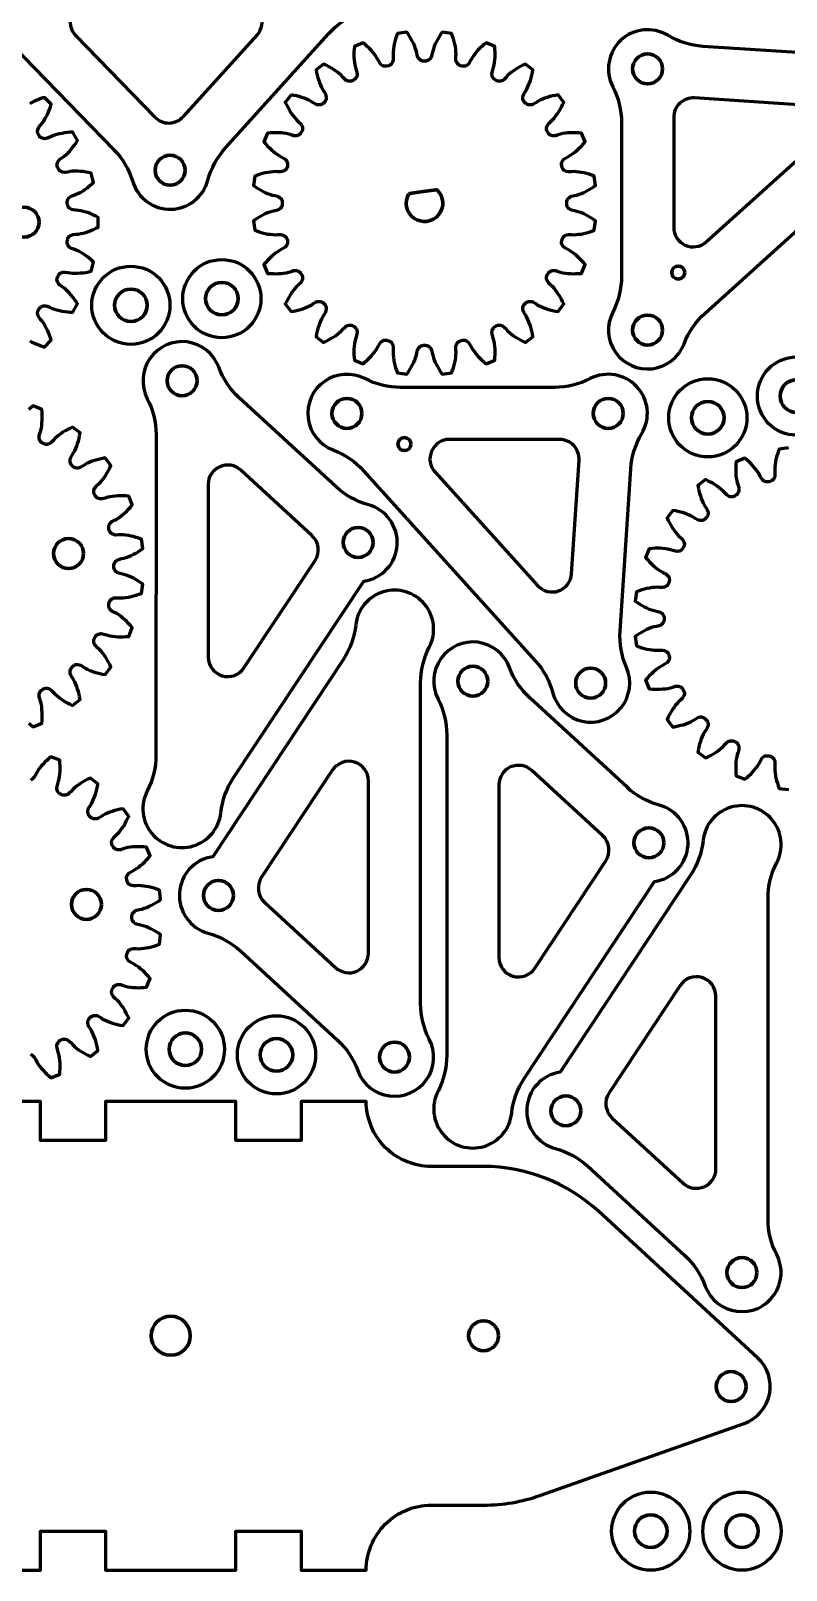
# Model space of a CAD drawing. Header units: millimetres. Extents: x 1 to 199, y 1 to 178.
# Drawn here: x 72.4 to 130.4, y 1 to 119.2 of the extents above; entities that cross this region are included whole.
import ezdxf

# ---------------------------------------------------------------- set-up
doc = ezdxf.new("R2010")
doc.units = ezdxf.units.MM
doc.linetypes.add('K5LT_BASIC', pattern=[0])
doc.linetypes.add('K5LT_REINFORCED', pattern=[0])

msp = doc.modelspace()

# ---------------------------------------------------------------- linework, layer by layer
at = {"color": 150, "linetype": 'K5LT_BASIC', "lineweight": 60}
for points in [[(97.62, 120.57, 1.059479), (95.19, 126.04, -0.119535), (92.44, 125.37), (72.78, 125.37, -0.119535), (70.03, 126.04, 1.079102), (67.71, 120.53, -0.119535), (70.1, 119.02), (78.81, 110.06, -0.119535), (80.25, 107.62, 0.75536), (86.02, 107.73, -0.119535), (87.37, 110.21), (95.28, 118.97, -0.119535)], [(84.14, 112.61), (89.8, 118.87, 0.649935), (88.68, 121.37), (76.94, 121.37, 0.663036), (75.87, 118.83), (81.95, 112.57, 0.433421)], [(117.09, 97.6, 1.059479), (122.56, 95.17, -0.119535), (124.16, 97.5), (138.74, 110.68, -0.119535), (141.23, 112.02, 1.079102), (139.27, 117.67, -0.119535), (136.48, 117.19), (124, 118, -0.119535), (121.3, 118.85, 0.75536), (117.09, 114.9, -0.119535), (117.76, 112.15), (117.76, 100.35, -0.119535)], [(121.76, 112.54), (121.76, 104.1, 0.649935), (124.26, 102.99), (132.98, 110.86, 0.663036), (132.07, 113.47), (123.36, 114.04, 0.433421)], [(81.37, 60.85, 1.202977), (87.01, 59.15, -0.119535), (87.97, 61.81), (97.99, 76.94, 0.812384), (98.34, 82.8, -0.119535), (95.87, 84.17), (88.43, 91.01, -0.119535), (86.86, 93.36, 1.063993), (81.37, 90.95, -0.119535), (82.04, 88.2), (82.03, 63.6, -0.119535)], [(98.06, 92.49, 1.059479), (95.63, 87.01, -0.119535), (97.97, 85.42), (111.14, 70.83, -0.119535), (112.49, 68.35, 1.079102), (118.14, 70.31, -0.119535), (117.65, 73.1), (118.47, 85.57, -0.119535), (119.31, 88.27, 0.75536), (115.36, 92.49, -0.119535), (112.62, 91.82), (100.81, 91.82, -0.119535)], [(113, 87.82), (104.56, 87.82, 0.649935), (103.45, 85.31), (111.32, 76.6, 0.663036), (113.93, 77.51), (114.5, 86.22, 0.433421)], [(86.04, 84.36), (86.04, 71.11, 0.743511), (88.79, 70.29), (94.24, 78.52, 0.368442), (94, 80.45), (88.55, 85.46, 0.652958)], [(103.01, 71.87, 1.202977), (97.36, 73.57, -0.119535), (96.4, 70.91), (86.39, 55.78, 0.812384), (86.04, 49.92, -0.119535), (88.51, 48.55), (95.95, 41.71, -0.119535), (97.52, 39.36, 1.063993), (103.01, 41.77, -0.119535), (102.34, 44.52), (102.34, 69.12, -0.119535)], [(103.68, 37.79, 1.202977), (109.33, 36.09, -0.119535), (110.29, 38.75), (120.3, 53.88, 0.812384), (120.66, 59.74, -0.119535), (118.18, 61.11), (110.74, 67.95, -0.119535), (109.17, 70.3, 1.063993), (103.68, 67.89, -0.119535), (104.35, 65.14), (104.35, 40.54, -0.119535)], [(98.34, 48.36), (98.34, 61.61, 0.743511), (95.59, 62.44), (90.14, 54.2, 0.368442), (90.38, 52.26), (95.83, 47.26, 0.652958)], [(108.35, 61.3), (108.35, 48.05, 0.743511), (111.1, 47.22), (116.55, 55.46, 0.368442), (116.31, 57.4), (110.87, 62.4, 0.652958)], [(129.67, 55.33, 1.202977), (124.02, 57.03, -0.119535), (123.06, 54.37), (113.05, 39.24, 0.812384), (112.69, 33.37, -0.119535), (115.17, 32.01), (122.61, 25.17, -0.119535), (124.18, 22.82, 1.063993), (129.67, 25.23, -0.119535), (129, 27.98), (129, 52.58, -0.119535)], [(125, 31.82), (125, 45.07, 0.743511), (122.25, 45.89), (116.8, 37.65, 0.368442), (117.04, 35.72), (122.48, 30.72, 0.652958)]]:
    msp.add_lwpolyline(points, format="xyb", close=True, dxfattribs=at)
msp.add_lwpolyline([(92.4, 114.28), (91.96, 113.7), (92.05, 113.51), (92.15, 113.32), (92.25, 113.14), (92.35, 112.96), (92.47, 112.79), (92.59, 112.63), (92.71, 112.48), (92.84, 112.34), (92.98, 112.21), (93.14, 112.06), (93.21, 111.96), (93.25, 111.87), (93.27, 111.79), (93.28, 111.72), (93.28, 111.65), (93.27, 111.58), (93.25, 111.52), (93.22, 111.46), (93.16, 111.36), (93.13, 111.31), (93.08, 111.26), (93.03, 111.22), (92.97, 111.18), (92.9, 111.15), (92.83, 111.13), (92.73, 111.13), (92.6, 111.14), (92.4, 111.2), (92.22, 111.25), (92.03, 111.3), (91.83, 111.33), (91.64, 111.35), (91.43, 111.37), (91.23, 111.37), (91.02, 111.37), (90.81, 111.36), (90.6, 111.34), (90.32, 110.67), (90.46, 110.51), (90.6, 110.35), (90.74, 110.2), (90.89, 110.06), (91.05, 109.93), (91.2, 109.8), (91.36, 109.69), (91.52, 109.59), (91.69, 109.5), (91.88, 109.39), (91.98, 109.31), (92.04, 109.24), (92.08, 109.17), (92.11, 109.1), (92.13, 109.03), (92.13, 108.97), (92.13, 108.9), (92.12, 108.84), (92.09, 108.73), (92.07, 108.66), (92.04, 108.61), (92, 108.55), (91.95, 108.5), (91.89, 108.46), (91.82, 108.42), (91.73, 108.39), (91.6, 108.36), (91.39, 108.37), (91.2, 108.38), (91.01, 108.37), (90.81, 108.35), (90.62, 108.32), (90.42, 108.28), (90.22, 108.23), (90.02, 108.18), (89.82, 108.11), (89.61, 108.04), (89.52, 107.32), (89.69, 107.2), (89.87, 107.08), (90.05, 106.98), (90.23, 106.88), (90.41, 106.79), (90.6, 106.71), (90.78, 106.64), (90.96, 106.58), (91.15, 106.54), (91.36, 106.49), (91.47, 106.44), (91.55, 106.38), (91.61, 106.33), (91.66, 106.27), (91.69, 106.21), (91.71, 106.15), (91.73, 106.08), (91.73, 106.02), (91.73, 105.9), (91.73, 105.83), (91.71, 105.77), (91.69, 105.71), (91.66, 105.65), (91.61, 105.59), (91.55, 105.53), (91.47, 105.48), (91.36, 105.42), (91.15, 105.37), (90.96, 105.33), (90.78, 105.28), (90.6, 105.21), (90.41, 105.13), (90.23, 105.04), (90.05, 104.94), (89.87, 104.83), (89.69, 104.72), (89.52, 104.6), (89.61, 103.88), (89.82, 103.8), (90.02, 103.74), (90.22, 103.68), (90.42, 103.63), (90.62, 103.59), (90.81, 103.57), (91.01, 103.55), (91.2, 103.54), (91.39, 103.55), (91.6, 103.55), (91.73, 103.53), (91.82, 103.5), (91.89, 103.46), (91.95, 103.41), (92, 103.36), (92.04, 103.31), (92.07, 103.25), (92.09, 103.19), (92.12, 103.08), (92.13, 103.01), (92.13, 102.95), (92.13, 102.88), (92.11, 102.81), (92.08, 102.75), (92.04, 102.68), (91.98, 102.6), (91.88, 102.52), (91.69, 102.42), (91.52, 102.33), (91.36, 102.23), (91.2, 102.11), (91.05, 101.99), (90.89, 101.86), (90.74, 101.72), (90.6, 101.57), (90.46, 101.41), (90.32, 101.25), (90.6, 100.57), (90.81, 100.56), (91.02, 100.55), (91.23, 100.54), (91.43, 100.55), (91.64, 100.56), (91.83, 100.58), (92.03, 100.62), (92.22, 100.66), (92.4, 100.72), (92.6, 100.78), (92.73, 100.79), (92.83, 100.78), (92.9, 100.76), (92.97, 100.73), (93.03, 100.7), (93.08, 100.66), (93.13, 100.61), (93.16, 100.55), (93.22, 100.45), (93.25, 100.39), (93.27, 100.33), (93.28, 100.26), (93.28, 100.2), (93.27, 100.12), (93.25, 100.04), (93.21, 99.96), (93.14, 99.85), (92.98, 99.7), (92.84, 99.58), (92.71, 99.43), (92.59, 99.28), (92.47, 99.12), (92.35, 98.96), (92.25, 98.78), (92.15, 98.6), (92.05, 98.41), (91.96, 98.22), (92.4, 97.64), (92.61, 97.68), (92.82, 97.72), (93.02, 97.77), (93.22, 97.83), (93.41, 97.9), (93.59, 97.97), (93.77, 98.05), (93.94, 98.14), (94.1, 98.25), (94.28, 98.35), (94.41, 98.4), (94.5, 98.42), (94.58, 98.42), (94.65, 98.41), (94.72, 98.39), (94.78, 98.36), (94.84, 98.33), (94.89, 98.28), (94.97, 98.2), (95.01, 98.15), (95.05, 98.1), (95.07, 98.04), (95.09, 97.97), (95.1, 97.9), (95.1, 97.81), (95.08, 97.72), (95.04, 97.6), (94.93, 97.42), (94.83, 97.26), (94.74, 97.09), (94.66, 96.91), (94.58, 96.72), (94.52, 96.53), (94.46, 96.33), (94.41, 96.13), (94.36, 95.93), (94.33, 95.71), (94.9, 95.27), (95.1, 95.36), (95.28, 95.46), (95.47, 95.56), (95.64, 95.67), (95.81, 95.78), (95.97, 95.9), (96.12, 96.03), (96.26, 96.16), (96.39, 96.3), (96.54, 96.45), (96.64, 96.52), (96.73, 96.57), (96.81, 96.59), (96.88, 96.6), (96.95, 96.6), (97.02, 96.59), (97.08, 96.57), (97.14, 96.54), (97.24, 96.48), (97.29, 96.44), (97.34, 96.4), (97.38, 96.35), (97.42, 96.29), (97.45, 96.22), (97.47, 96.14), (97.47, 96.04), (97.46, 95.92), (97.4, 95.71), (97.35, 95.53), (97.3, 95.34), (97.27, 95.15), (97.25, 94.95), (97.23, 94.75), (97.23, 94.54), (97.23, 94.34), (97.24, 94.12), (97.26, 93.91), (97.93, 93.63), (98.09, 93.77), (98.25, 93.91), (98.4, 94.06), (98.54, 94.21), (98.68, 94.36), (98.8, 94.52), (98.91, 94.68), (99.02, 94.84), (99.1, 95.01), (99.21, 95.19), (99.29, 95.29), (99.36, 95.35), (99.43, 95.4), (99.5, 95.43), (99.57, 95.44), (99.63, 95.45), (99.7, 95.45), (99.76, 95.43), (99.88, 95.4), (99.94, 95.38), (100, 95.35), (100.05, 95.31), (100.1, 95.26), (100.14, 95.21), (100.18, 95.13), (100.22, 95.04), (100.24, 94.92), (100.23, 94.7), (100.23, 94.51), (100.23, 94.32), (100.25, 94.13), (100.28, 93.93), (100.32, 93.73), (100.37, 93.53), (100.42, 93.33), (100.49, 93.13), (100.56, 92.93), (101.28, 92.83), (101.4, 93.01), (101.52, 93.19), (101.62, 93.37), (101.72, 93.55), (101.81, 93.73), (101.89, 93.91), (101.96, 94.09), (102.02, 94.28), (102.06, 94.46), (102.11, 94.67), (102.16, 94.79), (102.22, 94.87), (102.27, 94.93), (102.33, 94.97), (102.39, 95), (102.46, 95.03), (102.52, 95.04), (102.58, 95.05), (102.7, 95.05), (102.77, 95.04), (102.83, 95.03), (102.89, 95), (102.95, 94.97), (103.01, 94.93), (103.07, 94.87), (103.12, 94.79), (103.18, 94.67), (103.23, 94.46), (103.27, 94.28), (103.33, 94.09), (103.39, 93.91), (103.47, 93.73), (103.56, 93.55), (103.66, 93.37), (103.77, 93.19), (103.88, 93.01), (104, 92.83), (104.72, 92.93), (104.8, 93.13), (104.86, 93.33), (104.92, 93.53), (104.97, 93.73), (105.01, 93.93), (105.04, 94.13), (105.05, 94.32), (105.06, 94.51), (105.05, 94.7), (105.05, 94.92), (105.07, 95.04), (105.1, 95.13), (105.14, 95.21), (105.19, 95.26), (105.24, 95.31), (105.29, 95.35), (105.35, 95.38), (105.41, 95.4), (105.52, 95.43), (105.59, 95.45), (105.65, 95.45), (105.72, 95.44), (105.79, 95.43), (105.85, 95.4), (105.92, 95.35), (106, 95.29), (106.08, 95.19), (106.18, 95.01), (106.27, 94.84), (106.37, 94.68), (106.49, 94.52), (106.61, 94.36), (106.74, 94.21), (106.89, 94.06), (107.03, 93.91), (107.19, 93.77), (107.36, 93.63), (108.03, 93.91), (108.04, 94.12), (108.05, 94.34), (108.06, 94.54), (108.05, 94.75), (108.04, 94.95), (108.02, 95.15), (107.98, 95.34), (107.94, 95.53), (107.88, 95.71), (107.82, 95.92), (107.81, 96.04), (107.82, 96.14), (107.84, 96.22), (107.87, 96.29), (107.9, 96.35), (107.95, 96.4), (107.99, 96.44), (108.05, 96.48), (108.15, 96.54), (108.21, 96.57), (108.27, 96.59), (108.34, 96.6), (108.41, 96.6), (108.48, 96.59), (108.56, 96.57), (108.64, 96.52), (108.75, 96.45), (108.9, 96.3), (109.02, 96.16), (109.17, 96.03), (109.32, 95.9), (109.48, 95.78), (109.65, 95.67), (109.82, 95.56), (110, 95.46), (110.19, 95.36), (110.38, 95.27), (110.96, 95.71), (110.92, 95.93), (110.88, 96.13), (110.83, 96.33), (110.77, 96.53), (110.7, 96.72), (110.63, 96.91), (110.55, 97.09), (110.46, 97.26), (110.36, 97.42), (110.25, 97.6), (110.2, 97.72), (110.18, 97.81), (110.18, 97.9), (110.19, 97.97), (110.21, 98.04), (110.24, 98.1), (110.27, 98.15), (110.32, 98.2), (110.4, 98.28), (110.45, 98.33), (110.5, 98.36), (110.56, 98.39), (110.63, 98.41), (110.7, 98.42), (110.79, 98.42), (110.88, 98.4), (111, 98.35), (111.18, 98.25), (111.34, 98.14), (111.51, 98.05), (111.69, 97.97), (111.88, 97.9), (112.07, 97.83), (112.27, 97.77), (112.47, 97.72), (112.68, 97.68), (112.89, 97.64), (113.33, 98.22), (113.24, 98.41), (113.14, 98.6), (113.04, 98.78), (112.93, 98.96), (112.82, 99.12), (112.7, 99.28), (112.58, 99.43), (112.44, 99.58), (112.3, 99.7), (112.15, 99.85), (112.08, 99.96), (112.04, 100.04), (112.01, 100.12), (112, 100.2), (112, 100.26), (112.01, 100.33), (112.03, 100.39), (112.06, 100.45), (112.12, 100.55), (112.16, 100.61), (112.2, 100.66), (112.25, 100.7), (112.31, 100.73), (112.38, 100.76), (112.46, 100.78), (112.56, 100.79), (112.68, 100.78), (112.89, 100.72), (113.07, 100.66), (113.26, 100.62), (113.45, 100.58), (113.65, 100.56), (113.85, 100.55), (114.06, 100.54), (114.26, 100.55), (114.48, 100.56), (114.69, 100.57), (114.97, 101.25), (114.83, 101.41), (114.69, 101.57), (114.54, 101.72), (114.39, 101.86), (114.24, 101.99), (114.08, 102.11), (113.93, 102.23), (113.76, 102.33), (113.59, 102.42), (113.41, 102.52), (113.31, 102.6), (113.25, 102.68), (113.2, 102.75), (113.17, 102.81), (113.16, 102.88), (113.15, 102.95), (113.15, 103.01), (113.17, 103.08), (113.2, 103.19), (113.22, 103.25), (113.25, 103.31), (113.29, 103.36), (113.34, 103.41), (113.39, 103.46), (113.47, 103.5), (113.56, 103.53), (113.68, 103.55), (113.9, 103.55), (114.09, 103.54), (114.28, 103.55), (114.47, 103.57), (114.67, 103.59), (114.87, 103.63), (115.07, 103.68), (115.27, 103.74), (115.47, 103.8), (115.67, 103.88), (115.77, 104.6), (115.59, 104.72), (115.41, 104.83), (115.23, 104.94), (115.05, 105.04), (114.87, 105.13), (114.69, 105.21), (114.51, 105.28), (114.32, 105.33), (114.14, 105.37), (113.93, 105.42), (113.81, 105.48), (113.73, 105.53), (113.67, 105.59), (113.63, 105.65), (113.6, 105.71), (113.57, 105.77), (113.56, 105.83), (113.55, 105.9), (113.55, 106.02), (113.56, 106.08), (113.57, 106.15), (113.6, 106.21), (113.63, 106.27), (113.67, 106.33), (113.73, 106.38), (113.81, 106.44), (113.93, 106.49), (114.14, 106.54), (114.32, 106.58), (114.51, 106.64), (114.69, 106.71), (114.87, 106.79), (115.05, 106.88), (115.23, 106.98), (115.41, 107.08), (115.59, 107.2), (115.77, 107.32), (115.67, 108.04), (115.47, 108.11), (115.27, 108.18), (115.07, 108.23), (114.87, 108.28), (114.67, 108.32), (114.47, 108.35), (114.28, 108.37), (114.09, 108.38), (113.9, 108.37), (113.68, 108.36), (113.56, 108.39), (113.47, 108.42), (113.39, 108.46), (113.34, 108.5), (113.29, 108.55), (113.25, 108.61), (113.22, 108.66), (113.2, 108.73), (113.17, 108.84), (113.15, 108.9), (113.15, 108.97), (113.16, 109.03), (113.17, 109.1), (113.2, 109.17), (113.25, 109.24), (113.31, 109.31), (113.41, 109.39), (113.59, 109.5), (113.76, 109.59), (113.93, 109.69), (114.08, 109.8), (114.24, 109.93), (114.39, 110.06), (114.54, 110.2), (114.69, 110.35), (114.83, 110.51), (114.97, 110.67), (114.69, 111.34), (114.48, 111.36), (114.26, 111.37), (114.06, 111.37), (113.85, 111.37), (113.65, 111.35), (113.45, 111.33), (113.26, 111.3), (113.07, 111.25), (112.89, 111.2), (112.68, 111.14), (112.56, 111.13), (112.46, 111.13), (112.38, 111.15), (112.31, 111.18), (112.25, 111.22), (112.2, 111.26), (112.16, 111.31), (112.12, 111.36), (112.06, 111.46), (112.03, 111.52), (112.01, 111.58), (112, 111.65), (112, 111.72), (112.01, 111.79), (112.04, 111.87), (112.08, 111.96), (112.15, 112.06), (112.3, 112.21), (112.44, 112.34), (112.58, 112.48), (112.7, 112.63), (112.82, 112.79), (112.93, 112.96), (113.04, 113.14), (113.14, 113.32), (113.24, 113.51), (113.33, 113.7), (112.89, 114.28), (112.68, 114.24), (112.47, 114.19), (112.27, 114.14), (112.07, 114.08), (111.88, 114.02), (111.69, 113.94), (111.51, 113.86), (111.34, 113.77), (111.18, 113.67), (111, 113.56), (110.88, 113.52), (110.79, 113.5), (110.7, 113.5), (110.63, 113.51), (110.56, 113.53), (110.5, 113.55), (110.45, 113.59), (110.4, 113.63), (110.32, 113.71), (110.27, 113.76), (110.24, 113.82), (110.21, 113.88), (110.19, 113.95), (110.18, 114.02), (110.18, 114.1), (110.2, 114.2), (110.25, 114.32), (110.36, 114.5), (110.46, 114.66), (110.55, 114.83), (110.63, 115.01), (110.7, 115.19), (110.77, 115.38), (110.83, 115.58), (110.88, 115.78), (110.92, 115.99), (110.96, 116.2), (110.38, 116.64), (110.19, 116.55), (110, 116.46), (109.82, 116.35), (109.65, 116.25), (109.48, 116.13), (109.32, 116.01), (109.17, 115.89), (109.02, 115.76), (108.9, 115.62), (108.75, 115.46), (108.64, 115.39), (108.56, 115.35), (108.48, 115.33), (108.41, 115.32), (108.34, 115.32), (108.27, 115.33), (108.21, 115.35), (108.15, 115.38), (108.05, 115.44), (107.99, 115.47), (107.95, 115.52), (107.9, 115.57), (107.87, 115.63), (107.84, 115.7), (107.82, 115.78), (107.81, 115.87), (107.82, 116), (107.88, 116.2), (107.94, 116.38), (107.98, 116.57), (108.02, 116.77), (108.04, 116.96), (108.05, 117.17), (108.06, 117.37), (108.05, 117.58), (108.04, 117.79), (108.03, 118), (107.36, 118.28), (107.19, 118.14), (107.03, 118), (106.89, 117.86), (106.74, 117.71), (106.61, 117.56), (106.49, 117.4), (106.37, 117.24), (106.27, 117.08), (106.18, 116.91), (106.08, 116.72), (106, 116.62), (105.92, 116.56), (105.85, 116.52), (105.79, 116.49), (105.72, 116.47), (105.65, 116.47), (105.59, 116.47), (105.52, 116.48), (105.41, 116.51), (105.35, 116.53), (105.29, 116.56), (105.24, 116.6), (105.19, 116.65), (105.14, 116.71), (105.1, 116.78), (105.07, 116.87), (105.05, 117), (105.05, 117.21), (105.06, 117.4), (105.05, 117.59), (105.04, 117.79), (105.01, 117.99), (104.97, 118.18), (104.92, 118.38), (104.86, 118.58), (104.8, 118.79), (104.72, 118.99), (104, 119.08), (103.88, 118.91), (103.77, 118.73), (103.66, 118.55), (103.56, 118.37), (103.47, 118.19), (103.39, 118), (103.33, 117.82), (103.27, 117.64), (103.23, 117.45), (103.18, 117.24), (103.12, 117.13), (103.07, 117.05), (103.01, 116.99), (102.95, 116.94), (102.89, 116.91), (102.83, 116.89), (102.77, 116.87), (102.7, 116.87), (102.58, 116.87), (102.52, 116.87), (102.46, 116.89), (102.39, 116.91), (102.33, 116.94), (102.27, 116.99), (102.22, 117.05), (102.16, 117.13), (102.11, 117.24), (102.06, 117.45), (102.02, 117.64), (101.96, 117.82), (101.89, 118), (101.81, 118.19), (101.72, 118.37), (101.62, 118.55), (101.52, 118.73), (101.4, 118.91), (101.28, 119.08), (100.56, 118.99), (100.49, 118.79), (100.42, 118.58), (100.37, 118.38), (100.32, 118.18), (100.28, 117.99), (100.25, 117.79), (100.23, 117.59), (100.23, 117.4), (100.23, 117.21), (100.24, 117), (100.22, 116.87), (100.18, 116.78), (100.14, 116.71), (100.1, 116.65), (100.05, 116.6), (100, 116.56), (99.94, 116.53), (99.88, 116.51), (99.76, 116.48), (99.7, 116.47), (99.63, 116.47), (99.57, 116.47), (99.5, 116.49), (99.43, 116.52), (99.36, 116.56), (99.29, 116.62), (99.21, 116.72), (99.1, 116.91), (99.02, 117.08), (98.91, 117.24), (98.8, 117.4), (98.68, 117.56), (98.54, 117.71), (98.4, 117.86), (98.25, 118), (98.09, 118.14), (97.93, 118.28), (97.26, 118), (97.24, 117.79), (97.23, 117.58), (97.23, 117.37), (97.23, 117.17), (97.25, 116.96), (97.27, 116.77), (97.3, 116.57), (97.35, 116.38), (97.4, 116.2), (97.46, 116), (97.47, 115.87), (97.47, 115.78), (97.45, 115.7), (97.42, 115.63), (97.38, 115.57), (97.34, 115.52), (97.29, 115.47), (97.24, 115.44), (97.14, 115.38), (97.08, 115.35), (97.02, 115.33), (96.95, 115.32), (96.88, 115.32), (96.81, 115.33), (96.73, 115.35), (96.64, 115.39), (96.54, 115.46), (96.39, 115.62), (96.26, 115.76), (96.12, 115.89), (95.97, 116.01), (95.81, 116.13), (95.64, 116.25), (95.47, 116.35), (95.28, 116.46), (95.1, 116.55), (94.9, 116.64), (94.33, 116.2), (94.36, 115.99), (94.41, 115.78), (94.46, 115.58), (94.52, 115.38), (94.58, 115.19), (94.66, 115.01), (94.74, 114.83), (94.83, 114.66), (94.93, 114.5), (95.04, 114.32), (95.08, 114.2), (95.1, 114.1), (95.1, 114.02), (95.09, 113.95), (95.07, 113.88), (95.05, 113.82), (95.01, 113.76), (94.97, 113.71), (94.89, 113.63), (94.84, 113.59), (94.78, 113.55), (94.72, 113.53), (94.65, 113.51), (94.58, 113.5), (94.5, 113.5), (94.41, 113.52), (94.28, 113.56), (94.1, 113.67), (93.94, 113.77), (93.77, 113.86), (93.59, 113.94), (93.41, 114.02), (93.22, 114.08), (93.02, 114.14), (92.82, 114.19), (92.61, 114.24)], close=True, dxfattribs=at)
for points in [[(72.35, 95.4), (72.52, 95.3), (72.71, 95.21), (72.89, 95.13), (73.09, 95.05), (73.29, 94.98), (73.49, 94.91), (74, 95.43), (73.94, 95.63), (73.87, 95.83), (73.79, 96.02), (73.71, 96.21), (73.62, 96.39), (73.52, 96.57), (73.42, 96.73), (73.3, 96.89), (73.18, 97.04), (73.05, 97.2), (72.99, 97.32), (72.96, 97.41), (72.95, 97.49), (72.95, 97.56), (72.96, 97.63), (72.98, 97.7), (73.01, 97.75), (73.04, 97.81), (73.11, 97.9), (73.16, 97.95), (73.21, 97.99), (73.26, 98.03), (73.33, 98.06), (73.4, 98.07), (73.48, 98.08), (73.57, 98.08), (73.7, 98.05), (73.89, 97.97), (74.07, 97.88), (74.25, 97.82), (74.44, 97.76), (74.63, 97.71), (74.83, 97.67), (75.03, 97.64), (75.24, 97.61), (75.45, 97.6), (75.66, 97.59), (76.02, 98.22), (75.91, 98.4), (75.79, 98.57), (75.66, 98.74), (75.53, 98.9), (75.4, 99.05), (75.26, 99.19), (75.12, 99.33), (74.97, 99.45), (74.81, 99.56), (74.64, 99.68), (74.56, 99.78), (74.5, 99.86), (74.47, 99.93), (74.45, 100.01), (74.44, 100.07), (74.45, 100.14), (74.46, 100.21), (74.48, 100.27), (74.52, 100.38), (74.55, 100.43), (74.59, 100.49), (74.64, 100.54), (74.69, 100.58), (74.75, 100.62), (74.83, 100.65), (74.92, 100.67), (75.05, 100.67), (75.26, 100.64), (75.45, 100.61), (75.64, 100.59), (75.84, 100.58), (76.04, 100.58), (76.24, 100.6), (76.44, 100.62), (76.65, 100.65), (76.86, 100.69), (77.07, 100.73), (77.25, 101.43), (77.1, 101.58), (76.93, 101.72), (76.77, 101.84), (76.61, 101.97), (76.44, 102.08), (76.27, 102.18), (76.09, 102.27), (75.92, 102.35), (75.74, 102.42), (75.54, 102.49), (75.43, 102.56), (75.36, 102.63), (75.31, 102.69), (75.27, 102.75), (75.25, 102.82), (75.23, 102.88), (75.23, 102.95), (75.23, 103.01), (75.25, 103.13), (75.26, 103.19), (75.28, 103.26), (75.31, 103.32), (75.35, 103.37), (75.41, 103.42), (75.47, 103.47), (75.56, 103.51), (75.68, 103.55), (75.89, 103.58), (76.08, 103.59), (76.27, 103.63), (76.46, 103.67), (76.65, 103.72), (76.85, 103.79), (77.04, 103.86), (77.23, 103.95), (77.42, 104.04), (77.61, 104.13), (77.61, 104.86), (77.42, 104.96), (77.23, 105.05), (77.04, 105.13), (76.85, 105.21), (76.65, 105.27), (76.46, 105.32), (76.27, 105.37), (76.08, 105.4), (75.89, 105.42), (75.68, 105.44), (75.56, 105.48), (75.47, 105.52), (75.41, 105.57), (75.35, 105.62), (75.31, 105.68), (75.28, 105.74), (75.26, 105.8), (75.25, 105.86), (75.23, 105.98), (75.23, 106.04), (75.23, 106.11), (75.25, 106.17), (75.27, 106.24), (75.31, 106.3), (75.36, 106.37), (75.43, 106.43), (75.54, 106.5), (75.74, 106.58), (75.92, 106.64), (76.09, 106.72), (76.27, 106.81), (76.44, 106.92), (76.61, 107.03), (76.77, 107.15), (76.93, 107.28), (77.1, 107.42), (77.25, 107.56), (77.07, 108.26), (76.86, 108.31), (76.65, 108.35), (76.44, 108.38), (76.24, 108.4), (76.04, 108.41), (75.84, 108.41), (75.64, 108.41), (75.45, 108.39), (75.26, 108.35), (75.05, 108.32), (74.92, 108.33), (74.83, 108.35), (74.75, 108.38), (74.69, 108.41), (74.64, 108.46), (74.59, 108.51), (74.55, 108.56), (74.52, 108.62), (74.48, 108.73), (74.46, 108.79), (74.45, 108.85), (74.44, 108.92), (74.45, 108.99), (74.47, 109.06), (74.5, 109.13), (74.56, 109.22), (74.64, 109.31), (74.81, 109.44), (74.97, 109.54), (75.12, 109.67), (75.26, 109.8), (75.4, 109.94), (75.53, 110.1), (75.66, 110.26), (75.79, 110.42), (75.91, 110.6), (76.02, 110.78), (75.66, 111.41), (75.45, 111.4), (75.24, 111.38), (75.03, 111.35), (74.83, 111.32), (74.63, 111.28), (74.44, 111.23), (74.25, 111.18), (74.07, 111.11), (73.89, 111.03), (73.7, 110.94), (73.57, 110.92), (73.48, 110.91), (73.4, 110.92), (73.33, 110.94), (73.26, 110.97), (73.21, 111), (73.16, 111.04), (73.11, 111.09), (73.04, 111.19), (73.01, 111.24), (72.98, 111.3), (72.96, 111.36), (72.95, 111.43), (72.95, 111.51), (72.96, 111.59), (72.99, 111.68), (73.05, 111.79), (73.18, 111.96), (73.3, 112.1), (73.42, 112.26), (73.52, 112.43), (73.62, 112.6), (73.71, 112.78), (73.79, 112.97), (73.87, 113.16), (73.94, 113.36), (74, 113.57), (73.49, 114.08), (73.29, 114.02), (73.09, 113.94), (72.89, 113.87), (72.71, 113.78), (72.52, 113.69), (72.35, 113.6)], [(72.29, 66.03), (72.45, 65.89), (72.61, 65.75), (73.28, 66.03), (73.3, 66.25), (73.31, 66.46), (73.31, 66.67), (73.31, 66.87), (73.29, 67.07), (73.27, 67.27), (73.24, 67.46), (73.2, 67.65), (73.14, 67.83), (73.08, 68.04), (73.07, 68.17), (73.08, 68.26), (73.09, 68.34), (73.12, 68.41), (73.16, 68.47), (73.2, 68.52), (73.25, 68.56), (73.3, 68.6), (73.4, 68.66), (73.46, 68.69), (73.53, 68.71), (73.59, 68.72), (73.66, 68.72), (73.73, 68.71), (73.81, 68.69), (73.9, 68.65), (74, 68.57), (74.15, 68.42), (74.28, 68.28), (74.42, 68.15), (74.57, 68.02), (74.73, 67.9), (74.9, 67.79), (75.08, 67.68), (75.26, 67.58), (75.45, 67.49), (75.64, 67.39), (76.22, 67.84), (76.18, 68.05), (76.13, 68.25), (76.08, 68.46), (76.02, 68.65), (75.96, 68.84), (75.89, 69.03), (75.8, 69.21), (75.71, 69.38), (75.61, 69.54), (75.5, 69.72), (75.46, 69.84), (75.44, 69.94), (75.44, 70.02), (75.45, 70.09), (75.47, 70.16), (75.49, 70.22), (75.53, 70.27), (75.57, 70.32), (75.65, 70.41), (75.7, 70.45), (75.76, 70.48), (75.82, 70.51), (75.89, 70.53), (75.96, 70.54), (76.04, 70.54), (76.14, 70.52), (76.26, 70.48), (76.44, 70.37), (76.6, 70.26), (76.77, 70.17), (76.95, 70.09), (77.13, 70.02), (77.32, 69.95), (77.52, 69.9), (77.72, 69.84), (77.93, 69.8), (78.14, 69.76), (78.58, 70.34), (78.49, 70.53), (78.4, 70.72), (78.29, 70.9), (78.19, 71.08), (78.07, 71.25), (77.96, 71.41), (77.83, 71.56), (77.7, 71.7), (77.56, 71.83), (77.41, 71.97), (77.33, 72.08), (77.29, 72.17), (77.27, 72.24), (77.26, 72.32), (77.26, 72.39), (77.27, 72.45), (77.29, 72.51), (77.32, 72.57), (77.38, 72.67), (77.41, 72.73), (77.46, 72.78), (77.51, 72.82), (77.57, 72.86), (77.64, 72.88), (77.72, 72.9), (77.81, 72.91), (77.94, 72.9), (78.14, 72.84), (78.33, 72.78), (78.51, 72.74), (78.71, 72.71), (78.9, 72.68), (79.11, 72.67), (79.31, 72.67), (79.52, 72.67), (79.73, 72.68), (79.95, 72.7), (80.22, 73.37), (80.08, 73.53), (79.94, 73.69), (79.8, 73.84), (79.65, 73.98), (79.5, 74.11), (79.34, 74.24), (79.18, 74.35), (79.02, 74.45), (78.85, 74.54), (78.66, 74.64), (78.56, 74.72), (78.5, 74.8), (78.46, 74.87), (78.43, 74.94), (78.41, 75), (78.41, 75.07), (78.41, 75.14), (78.42, 75.2), (78.45, 75.31), (78.47, 75.37), (78.5, 75.43), (78.54, 75.49), (78.59, 75.54), (78.65, 75.58), (78.72, 75.62), (78.81, 75.65), (78.94, 75.67), (79.15, 75.67), (79.34, 75.66), (79.53, 75.67), (79.73, 75.69), (79.93, 75.72), (80.12, 75.76), (80.32, 75.8), (80.52, 75.86), (80.73, 75.93), (80.93, 76), (81.02, 76.72), (80.85, 76.84), (80.67, 76.95), (80.49, 77.06), (80.31, 77.16), (80.13, 77.25), (79.95, 77.33), (79.76, 77.4), (79.58, 77.45), (79.39, 77.49), (79.18, 77.55), (79.07, 77.6), (78.99, 77.65), (78.93, 77.71), (78.89, 77.77), (78.85, 77.83), (78.83, 77.89), (78.81, 77.96), (78.81, 78.02), (78.81, 78.14), (78.81, 78.2), (78.83, 78.27), (78.85, 78.33), (78.89, 78.39), (78.93, 78.45), (78.99, 78.5), (79.07, 78.56), (79.18, 78.61), (79.39, 78.67), (79.58, 78.71), (79.76, 78.76), (79.95, 78.83), (80.13, 78.91), (80.31, 79), (80.49, 79.1), (80.67, 79.2), (80.85, 79.32), (81.02, 79.44), (80.93, 80.16), (80.73, 80.23), (80.52, 80.3), (80.32, 80.36), (80.12, 80.4), (79.93, 80.44), (79.73, 80.47), (79.53, 80.49), (79.34, 80.5), (79.15, 80.49), (78.94, 80.48), (78.81, 80.51), (78.72, 80.54), (78.65, 80.58), (78.59, 80.62), (78.54, 80.67), (78.5, 80.73), (78.47, 80.79), (78.45, 80.85), (78.42, 80.96), (78.41, 81.02), (78.41, 81.09), (78.41, 81.16), (78.43, 81.22), (78.46, 81.29), (78.5, 81.36), (78.56, 81.43), (78.66, 81.52), (78.85, 81.62), (79.02, 81.71), (79.18, 81.81), (79.34, 81.92), (79.5, 82.05), (79.65, 82.18), (79.8, 82.32), (79.94, 82.47), (80.08, 82.63), (80.22, 82.79), (79.95, 83.46), (79.73, 83.48), (79.52, 83.49), (79.31, 83.49), (79.11, 83.49), (78.9, 83.47), (78.71, 83.45), (78.51, 83.42), (78.33, 83.38), (78.14, 83.32), (77.94, 83.26), (77.81, 83.25), (77.72, 83.26), (77.64, 83.28), (77.57, 83.3), (77.51, 83.34), (77.46, 83.38), (77.41, 83.43), (77.38, 83.48), (77.32, 83.59), (77.29, 83.64), (77.27, 83.71), (77.26, 83.77), (77.26, 83.84), (77.27, 83.92), (77.29, 83.99), (77.33, 84.08), (77.41, 84.18), (77.56, 84.33), (77.7, 84.46), (77.83, 84.6), (77.96, 84.75), (78.07, 84.91), (78.19, 85.08), (78.29, 85.26), (78.4, 85.44), (78.49, 85.63), (78.58, 85.82), (78.14, 86.4), (77.93, 86.36), (77.72, 86.31), (77.52, 86.26), (77.32, 86.2), (77.13, 86.14), (76.95, 86.07), (76.77, 85.99), (76.6, 85.89), (76.44, 85.79), (76.26, 85.68), (76.14, 85.64), (76.04, 85.62), (75.96, 85.62), (75.89, 85.63), (75.82, 85.65), (75.76, 85.68), (75.7, 85.71), (75.65, 85.75), (75.57, 85.84), (75.53, 85.88), (75.49, 85.94), (75.47, 86), (75.45, 86.07), (75.44, 86.14), (75.44, 86.22), (75.46, 86.32), (75.5, 86.44), (75.61, 86.62), (75.71, 86.78), (75.8, 86.95), (75.89, 87.13), (75.96, 87.31), (76.02, 87.51), (76.08, 87.7), (76.13, 87.9), (76.18, 88.11), (76.22, 88.32), (75.64, 88.76), (75.45, 88.67), (75.26, 88.58), (75.08, 88.48), (74.9, 88.37), (74.73, 88.26), (74.57, 88.14), (74.42, 88.01), (74.28, 87.88), (74.15, 87.74), (74, 87.59), (73.9, 87.51), (73.81, 87.47), (73.73, 87.45), (73.66, 87.44), (73.59, 87.44), (73.53, 87.45), (73.46, 87.47), (73.4, 87.5), (73.3, 87.56), (73.25, 87.59), (73.2, 87.64), (73.16, 87.69), (73.12, 87.75), (73.09, 87.82), (73.08, 87.9), (73.07, 87.99), (73.08, 88.12), (73.14, 88.33), (73.2, 88.51), (73.24, 88.69), (73.27, 88.89), (73.29, 89.09), (73.31, 89.29), (73.31, 89.49), (73.31, 89.7), (73.3, 89.91), (73.28, 90.13), (72.61, 90.4), (72.45, 90.27), (72.29, 90.12)], [(130.58, 87.18), (129.86, 87.08), (129.78, 86.88), (129.72, 86.68), (129.66, 86.48), (129.61, 86.28), (129.57, 86.08), (129.55, 85.88), (129.53, 85.69), (129.52, 85.49), (129.53, 85.3), (129.53, 85.09), (129.51, 84.96), (129.48, 84.87), (129.44, 84.8), (129.39, 84.74), (129.34, 84.69), (129.29, 84.66), (129.23, 84.63), (129.17, 84.6), (129.06, 84.57), (128.99, 84.56), (128.93, 84.56), (128.86, 84.57), (128.79, 84.58), (128.73, 84.61), (128.66, 84.65), (128.58, 84.72), (128.5, 84.81), (128.4, 85), (128.31, 85.17), (128.21, 85.33), (128.09, 85.49), (127.97, 85.65), (127.84, 85.8), (127.7, 85.95), (127.55, 86.1), (127.39, 86.24), (127.23, 86.38), (126.55, 86.1), (126.54, 85.88), (126.53, 85.67), (126.52, 85.46), (126.53, 85.26), (126.54, 85.06), (126.56, 84.86), (126.6, 84.67), (126.64, 84.48), (126.7, 84.3), (126.76, 84.09), (126.77, 83.96), (126.76, 83.87), (126.74, 83.79), (126.71, 83.72), (126.68, 83.66), (126.63, 83.61), (126.59, 83.57), (126.53, 83.53), (126.43, 83.47), (126.37, 83.44), (126.31, 83.42), (126.24, 83.41), (126.17, 83.41), (126.1, 83.42), (126.02, 83.44), (125.94, 83.48), (125.83, 83.56), (125.68, 83.71), (125.56, 83.85), (125.41, 83.98), (125.26, 84.11), (125.1, 84.23), (124.94, 84.34), (124.76, 84.45), (124.58, 84.55), (124.39, 84.64), (124.2, 84.74), (123.62, 84.29), (123.66, 84.08), (123.7, 83.88), (123.75, 83.67), (123.81, 83.48), (123.88, 83.29), (123.95, 83.1), (124.03, 82.92), (124.12, 82.75), (124.22, 82.59), (124.33, 82.41), (124.38, 82.29), (124.4, 82.19), (124.4, 82.11), (124.39, 82.04), (124.37, 81.97), (124.34, 81.91), (124.31, 81.86), (124.26, 81.81), (124.18, 81.72), (124.13, 81.68), (124.08, 81.65), (124.02, 81.62), (123.95, 81.6), (123.88, 81.59), (123.79, 81.59), (123.7, 81.61), (123.58, 81.65), (123.4, 81.76), (123.24, 81.87), (123.07, 81.96), (122.89, 82.04), (122.7, 82.11), (122.51, 82.18), (122.31, 82.23), (122.11, 82.29), (121.91, 82.33), (121.69, 82.37), (121.25, 81.79), (121.34, 81.6), (121.44, 81.41), (121.54, 81.23), (121.65, 81.05), (121.76, 80.88), (121.88, 80.72), (122, 80.57), (122.14, 80.43), (122.28, 80.3), (122.43, 80.16), (122.5, 80.05), (122.54, 79.96), (122.57, 79.89), (122.58, 79.81), (122.58, 79.74), (122.57, 79.68), (122.55, 79.61), (122.52, 79.56), (122.46, 79.46), (122.42, 79.4), (122.38, 79.35), (122.33, 79.31), (122.27, 79.27), (122.2, 79.25), (122.12, 79.23), (122.02, 79.22), (121.9, 79.23), (121.69, 79.29), (121.51, 79.35), (121.32, 79.39), (121.13, 79.42), (120.93, 79.45), (120.73, 79.46), (120.52, 79.46), (120.32, 79.46), (120.1, 79.45), (119.89, 79.43), (119.61, 78.76), (119.75, 78.6), (119.89, 78.44), (120.04, 78.29), (120.19, 78.15), (120.34, 78.02), (120.5, 77.89), (120.65, 77.78), (120.82, 77.68), (120.99, 77.59), (121.17, 77.49), (121.27, 77.41), (121.33, 77.33), (121.38, 77.26), (121.41, 77.19), (121.42, 77.13), (121.43, 77.06), (121.43, 76.99), (121.41, 76.93), (121.38, 76.82), (121.36, 76.76), (121.33, 76.7), (121.29, 76.64), (121.24, 76.59), (121.19, 76.55), (121.11, 76.51), (121.02, 76.48), (120.9, 76.46), (120.68, 76.46), (120.49, 76.47), (120.3, 76.46), (120.11, 76.44), (119.91, 76.41), (119.71, 76.37), (119.51, 76.33), (119.31, 76.27), (119.11, 76.2), (118.91, 76.13), (118.81, 75.41), (118.99, 75.29), (119.17, 75.18), (119.35, 75.07), (119.53, 74.97), (119.71, 74.88), (119.89, 74.8), (120.07, 74.73), (120.26, 74.68), (120.44, 74.64), (120.65, 74.58), (120.77, 74.53), (120.85, 74.48), (120.91, 74.42), (120.95, 74.36), (120.98, 74.3), (121.01, 74.24), (121.02, 74.17), (121.03, 74.11), (121.03, 73.99), (121.02, 73.93), (121.01, 73.86), (120.98, 73.8), (120.95, 73.74), (120.91, 73.68), (120.85, 73.63), (120.77, 73.57), (120.65, 73.52), (120.44, 73.46), (120.26, 73.42), (120.07, 73.37), (119.89, 73.3), (119.71, 73.22), (119.53, 73.13), (119.35, 73.03), (119.17, 72.93), (118.99, 72.81), (118.81, 72.69), (118.91, 71.97), (119.11, 71.9), (119.31, 71.83), (119.51, 71.77), (119.71, 71.73), (119.91, 71.69), (120.11, 71.66), (120.3, 71.64), (120.49, 71.63), (120.68, 71.64), (120.9, 71.65), (121.02, 71.62), (121.11, 71.59), (121.19, 71.55), (121.24, 71.51), (121.29, 71.46), (121.33, 71.4), (121.36, 71.34), (121.38, 71.28), (121.41, 71.17), (121.43, 71.11), (121.43, 71.04), (121.42, 70.97), (121.41, 70.91), (121.38, 70.84), (121.33, 70.77), (121.27, 70.7), (121.17, 70.61), (120.99, 70.51), (120.82, 70.42), (120.65, 70.32), (120.5, 70.21), (120.34, 70.08), (120.19, 69.95), (120.04, 69.81), (119.89, 69.66), (119.75, 69.5), (119.61, 69.34), (119.89, 68.67), (120.1, 68.65), (120.32, 68.64), (120.52, 68.64), (120.73, 68.64), (120.93, 68.66), (121.13, 68.68), (121.32, 68.71), (121.51, 68.75), (121.69, 68.81), (121.9, 68.87), (122.02, 68.88), (122.12, 68.87), (122.2, 68.85), (122.27, 68.83), (122.33, 68.79), (122.38, 68.75), (122.42, 68.7), (122.46, 68.65), (122.52, 68.54), (122.55, 68.49), (122.57, 68.42), (122.58, 68.36), (122.58, 68.29), (122.57, 68.21), (122.54, 68.14), (122.5, 68.05), (122.43, 67.95), (122.28, 67.8), (122.14, 67.67), (122, 67.53), (121.88, 67.38), (121.76, 67.22), (121.65, 67.05), (121.54, 66.87), (121.44, 66.69), (121.34, 66.5), (121.25, 66.31), (121.69, 65.73), (121.91, 65.77), (122.11, 65.82), (122.31, 65.87), (122.51, 65.92), (122.7, 65.99), (122.89, 66.06), (123.07, 66.14), (123.24, 66.24), (123.4, 66.34), (123.58, 66.45), (123.7, 66.49), (123.79, 66.51), (123.88, 66.51), (123.95, 66.5), (124.02, 66.48), (124.08, 66.45), (124.13, 66.42), (124.18, 66.38), (124.26, 66.29), (124.31, 66.24), (124.34, 66.19), (124.37, 66.13), (124.39, 66.06), (124.4, 65.99), (124.4, 65.91), (124.38, 65.81), (124.33, 65.69), (124.22, 65.51), (124.12, 65.35), (124.03, 65.18), (123.95, 65), (123.88, 64.82), (123.81, 64.62), (123.75, 64.43), (123.7, 64.23), (123.66, 64.02), (123.62, 63.81), (124.2, 63.37), (124.39, 63.46), (124.58, 63.55), (124.76, 63.65), (124.94, 63.76), (125.1, 63.87), (125.26, 63.99), (125.41, 64.12), (125.56, 64.25), (125.68, 64.39), (125.83, 64.54), (125.94, 64.62), (126.02, 64.66), (126.1, 64.68), (126.17, 64.69), (126.24, 64.69), (126.31, 64.68), (126.37, 64.66), (126.43, 64.63), (126.53, 64.57), (126.59, 64.54), (126.63, 64.49), (126.68, 64.44), (126.71, 64.38), (126.74, 64.31), (126.76, 64.23), (126.77, 64.14), (126.76, 64.01), (126.7, 63.8), (126.64, 63.62), (126.6, 63.44), (126.56, 63.24), (126.54, 63.04), (126.53, 62.84), (126.52, 62.64), (126.53, 62.43), (126.54, 62.22), (126.55, 62), (127.23, 61.73), (127.39, 61.86), (127.55, 62.01), (127.7, 62.15), (127.84, 62.3), (127.97, 62.45), (128.09, 62.61), (128.21, 62.77), (128.31, 62.93), (128.4, 63.1), (128.5, 63.29), (128.58, 63.39), (128.66, 63.45), (128.73, 63.49), (128.79, 63.52), (128.86, 63.54), (128.93, 63.54), (128.99, 63.54), (129.06, 63.53), (129.17, 63.5), (129.23, 63.48), (129.29, 63.45), (129.34, 63.41), (129.39, 63.36), (129.44, 63.3), (129.48, 63.23), (129.51, 63.14), (129.53, 63.01), (129.53, 62.8), (129.52, 62.61), (129.53, 62.41), (129.55, 62.22), (129.57, 62.02), (129.61, 61.82), (129.66, 61.62), (129.72, 61.42), (129.78, 61.22), (129.86, 61.02), (130.58, 60.93)], [(72.41, 40.61), (72.48, 40.58), (72.55, 40.54), (72.62, 40.47), (72.7, 40.38), (72.81, 40.19), (72.89, 40.02), (73, 39.86), (73.11, 39.7), (73.23, 39.54), (73.37, 39.39), (73.51, 39.24), (73.66, 39.09), (73.81, 38.95), (73.98, 38.81), (74.65, 39.09), (74.67, 39.31), (74.68, 39.52), (74.68, 39.72), (74.68, 39.93), (74.66, 40.13), (74.64, 40.33), (74.61, 40.52), (74.56, 40.71), (74.51, 40.89), (74.45, 41.1), (74.44, 41.22), (74.44, 41.32), (74.46, 41.4), (74.49, 41.47), (74.53, 41.53), (74.57, 41.58), (74.62, 41.62), (74.67, 41.66), (74.77, 41.72), (74.83, 41.75), (74.89, 41.77), (74.96, 41.78), (75.03, 41.78), (75.1, 41.77), (75.18, 41.75), (75.27, 41.7), (75.37, 41.63), (75.52, 41.48), (75.65, 41.34), (75.79, 41.21), (75.94, 41.08), (76.1, 40.96), (76.27, 40.85), (76.44, 40.74), (76.63, 40.64), (76.81, 40.54), (77.01, 40.45), (77.58, 40.9), (77.55, 41.11), (77.5, 41.31), (77.45, 41.52), (77.39, 41.71), (77.33, 41.9), (77.25, 42.09), (77.17, 42.27), (77.08, 42.44), (76.98, 42.6), (76.87, 42.78), (76.83, 42.9), (76.81, 43), (76.81, 43.08), (76.82, 43.15), (76.83, 43.22), (76.86, 43.28), (76.9, 43.33), (76.94, 43.38), (77.02, 43.46), (77.07, 43.51), (77.13, 43.54), (77.19, 43.57), (77.26, 43.59), (77.33, 43.6), (77.41, 43.6), (77.5, 43.58), (77.62, 43.54), (77.81, 43.43), (77.97, 43.32), (78.14, 43.23), (78.32, 43.15), (78.5, 43.08), (78.69, 43.01), (78.89, 42.95), (79.09, 42.9), (79.3, 42.86), (79.51, 42.82), (79.95, 43.4), (79.86, 43.59), (79.76, 43.78), (79.66, 43.96), (79.56, 44.14), (79.44, 44.3), (79.32, 44.46), (79.2, 44.62), (79.07, 44.76), (78.93, 44.88), (78.77, 45.03), (78.7, 45.14), (78.66, 45.22), (78.64, 45.3), (78.63, 45.38), (78.63, 45.45), (78.64, 45.51), (78.66, 45.57), (78.69, 45.63), (78.75, 45.73), (78.78, 45.79), (78.83, 45.84), (78.88, 45.88), (78.94, 45.91), (79.01, 45.94), (79.08, 45.96), (79.18, 45.97), (79.31, 45.96), (79.51, 45.9), (79.69, 45.84), (79.88, 45.8), (80.08, 45.77), (80.27, 45.74), (80.48, 45.73), (80.68, 45.72), (80.89, 45.73), (81.1, 45.74), (81.31, 45.76), (81.59, 46.43), (81.45, 46.59), (81.31, 46.75), (81.17, 46.9), (81.02, 47.04), (80.86, 47.17), (80.71, 47.29), (80.55, 47.41), (80.39, 47.51), (80.22, 47.6), (80.03, 47.7), (79.93, 47.78), (79.87, 47.86), (79.83, 47.93), (79.8, 47.99), (79.78, 48.06), (79.78, 48.13), (79.78, 48.19), (79.79, 48.26), (79.82, 48.37), (79.84, 48.43), (79.87, 48.49), (79.91, 48.55), (79.96, 48.6), (80.02, 48.64), (80.09, 48.68), (80.18, 48.71), (80.31, 48.73), (80.52, 48.73), (80.71, 48.72), (80.9, 48.73), (81.1, 48.75), (81.29, 48.78), (81.49, 48.81), (81.69, 48.86), (81.89, 48.92), (82.09, 48.98), (82.3, 49.06), (82.39, 49.78), (82.22, 49.9), (82.04, 50.01), (81.86, 50.12), (81.68, 50.22), (81.5, 50.31), (81.31, 50.39), (81.13, 50.46), (80.95, 50.51), (80.76, 50.55), (80.55, 50.6), (80.44, 50.66), (80.36, 50.71), (80.3, 50.77), (80.25, 50.83), (80.22, 50.89), (80.2, 50.95), (80.18, 51.02), (80.18, 51.08), (80.18, 51.2), (80.18, 51.26), (80.2, 51.33), (80.22, 51.39), (80.25, 51.45), (80.3, 51.51), (80.36, 51.56), (80.44, 51.62), (80.55, 51.67), (80.76, 51.72), (80.95, 51.76), (81.13, 51.82), (81.31, 51.89), (81.5, 51.97), (81.68, 52.06), (81.86, 52.16), (82.04, 52.26), (82.22, 52.38), (82.39, 52.5), (82.3, 53.22), (82.09, 53.29), (81.89, 53.36), (81.69, 53.41), (81.49, 53.46), (81.29, 53.5), (81.1, 53.53), (80.9, 53.55), (80.71, 53.56), (80.52, 53.55), (80.31, 53.54), (80.18, 53.57), (80.09, 53.6), (80.02, 53.64), (79.96, 53.68), (79.91, 53.73), (79.87, 53.79), (79.84, 53.84), (79.82, 53.91), (79.79, 54.02), (79.78, 54.08), (79.78, 54.15), (79.78, 54.21), (79.8, 54.28), (79.83, 54.35), (79.87, 54.42), (79.93, 54.49), (80.03, 54.58), (80.22, 54.68), (80.39, 54.77), (80.55, 54.87), (80.71, 54.98), (80.86, 55.11), (81.02, 55.24), (81.17, 55.38), (81.31, 55.53), (81.45, 55.69), (81.59, 55.85), (81.31, 56.52), (81.1, 56.54), (80.89, 56.55), (80.68, 56.55), (80.48, 56.55), (80.27, 56.53), (80.08, 56.51), (79.88, 56.48), (79.69, 56.44), (79.51, 56.38), (79.31, 56.32), (79.18, 56.31), (79.08, 56.32), (79.01, 56.33), (78.94, 56.36), (78.88, 56.4), (78.83, 56.44), (78.78, 56.49), (78.75, 56.54), (78.69, 56.64), (78.66, 56.7), (78.64, 56.77), (78.63, 56.83), (78.63, 56.9), (78.64, 56.97), (78.66, 57.05), (78.7, 57.14), (78.77, 57.24), (78.93, 57.39), (79.07, 57.52), (79.2, 57.66), (79.32, 57.81), (79.44, 57.97), (79.56, 58.14), (79.66, 58.32), (79.76, 58.5), (79.86, 58.69), (79.95, 58.88), (79.51, 59.46), (79.3, 59.42), (79.09, 59.37), (78.89, 59.32), (78.69, 59.26), (78.5, 59.2), (78.32, 59.13), (78.14, 59.04), (77.97, 58.95), (77.81, 58.85), (77.62, 58.74), (77.5, 58.7), (77.41, 58.68), (77.33, 58.68), (77.26, 58.69), (77.19, 58.71), (77.13, 58.73), (77.07, 58.77), (77.02, 58.81), (76.94, 58.9), (76.9, 58.94), (76.86, 59), (76.83, 59.06), (76.82, 59.13), (76.81, 59.2), (76.81, 59.28), (76.83, 59.38), (76.87, 59.5), (76.98, 59.68), (77.08, 59.84), (77.17, 60.01), (77.25, 60.19), (77.33, 60.37), (77.39, 60.57), (77.45, 60.76), (77.5, 60.96), (77.55, 61.17), (77.58, 61.38), (77.01, 61.82), (76.81, 61.73), (76.63, 61.64), (76.44, 61.53), (76.27, 61.43), (76.1, 61.31), (75.94, 61.2), (75.79, 61.07), (75.65, 60.94), (75.52, 60.8), (75.37, 60.65), (75.27, 60.57), (75.18, 60.53), (75.1, 60.51), (75.03, 60.5), (74.96, 60.5), (74.89, 60.51), (74.83, 60.53), (74.77, 60.56), (74.67, 60.62), (74.62, 60.65), (74.57, 60.7), (74.53, 60.75), (74.49, 60.81), (74.46, 60.88), (74.44, 60.96), (74.44, 61.05), (74.45, 61.18), (74.51, 61.38), (74.56, 61.57), (74.61, 61.75), (74.64, 61.95), (74.66, 62.15), (74.68, 62.35), (74.68, 62.55), (74.68, 62.76), (74.67, 62.97), (74.65, 63.19), (73.98, 63.46), (73.81, 63.33), (73.66, 63.18), (73.51, 63.04), (73.37, 62.89), (73.23, 62.74), (73.11, 62.58), (73, 62.42), (72.89, 62.26), (72.81, 62.09), (72.7, 61.9), (72.62, 61.8), (72.55, 61.74), (72.48, 61.7), (72.41, 61.67)]]:
    msp.add_lwpolyline(points, dxfattribs=at)
at = {"color": 134, "linetype": 'K5LT_REINFORCED', "lineweight": 100}
msp.add_lwpolyline([(101.45, 106.69, 2.097618), (103.61, 106.97), (103.57, 106.99), (103.57, 106.99), (102.53, 106.85), (101.49, 106.71), (101.45, 106.69)], format="xyb", close=True, dxfattribs=at)
at = {"color": 150, "linetype": 'K5LT_BASIC', "lineweight": 60}
msp.add_lwpolyline([(68.17, 1), (73.17, 1), (73.17, 4), (78.17, 4), (78.17, 1), (88.17, 1), (88.17, 4), (93.17, 4), (93.17, 1), (98.17, 1, -0.414214), (103.17, 6), (107.17, 6, 0.085008), (111.5, 6.74), (127.17, 12.27, 0.565366), (128.2, 17.31), (115.98, 28.56, 0.188206), (107.17, 32), (103.17, 32, -0.414214), (98.17, 37), (93.17, 37), (93.17, 34), (88.17, 34), (88.17, 37), (78.17, 37), (78.17, 34), (73.17, 34), (73.17, 37), (68.17, 37, -0.414214)], format="xyb", dxfattribs=at)
at = {"color": 134, "linetype": 'K5LT_REINFORCED', "lineweight": 100}
for centre, radius in [((119.76, 116.27), 1.15), ((83.12, 108.49), 1.15), ((71.92, 104.5), 1.15), ((122.11, 100.63), 0.5), ((80.11, 98.12), 1.25), ((87.09, 98.63), 1.25), ((119.76, 96.22), 1.15), ((84.04, 92.33), 1.15), ((131.18, 91.15), 1.25), ((96.69, 89.82), 1.15), ((116.74, 89.82), 1.15), ((124.38, 89.48), 1.25), ((101.1, 87.46), 0.5), ((97.55, 79.91), 1.15), ((75.33, 79.06), 1.15), ((106.35, 69.26), 1.15), ((115.39, 69.11), 1.15), ((119.86, 56.85), 1.15), ((76.7, 52.12), 1.15), ((86.83, 52.81), 1.15), ((84.29, 41), 1.25), ((91.28, 40.57), 1.25), ((100.34, 40.4), 1.15), ((113.49, 36.27), 1.15), ((127, 23.85), 1.15), ((83.17, 19), 1.5), ((107.17, 19), 1.15), ((126.17, 15.1), 1.15), ((120, 4), 1.25), ((127, 4), 1.25)]:
    msp.add_circle(centre, radius, dxfattribs=at)
at = {"color": 150, "linetype": 'K5LT_BASIC', "lineweight": 60}
for centre in [(80.11, 98.12), (87.09, 98.63), (131.18, 91.15), (124.38, 89.48), (84.29, 41), (91.28, 40.57), (120, 4), (127, 4)]:
    msp.add_circle(centre, 3, dxfattribs=at)

doc.saveas('drawing.dxf')
